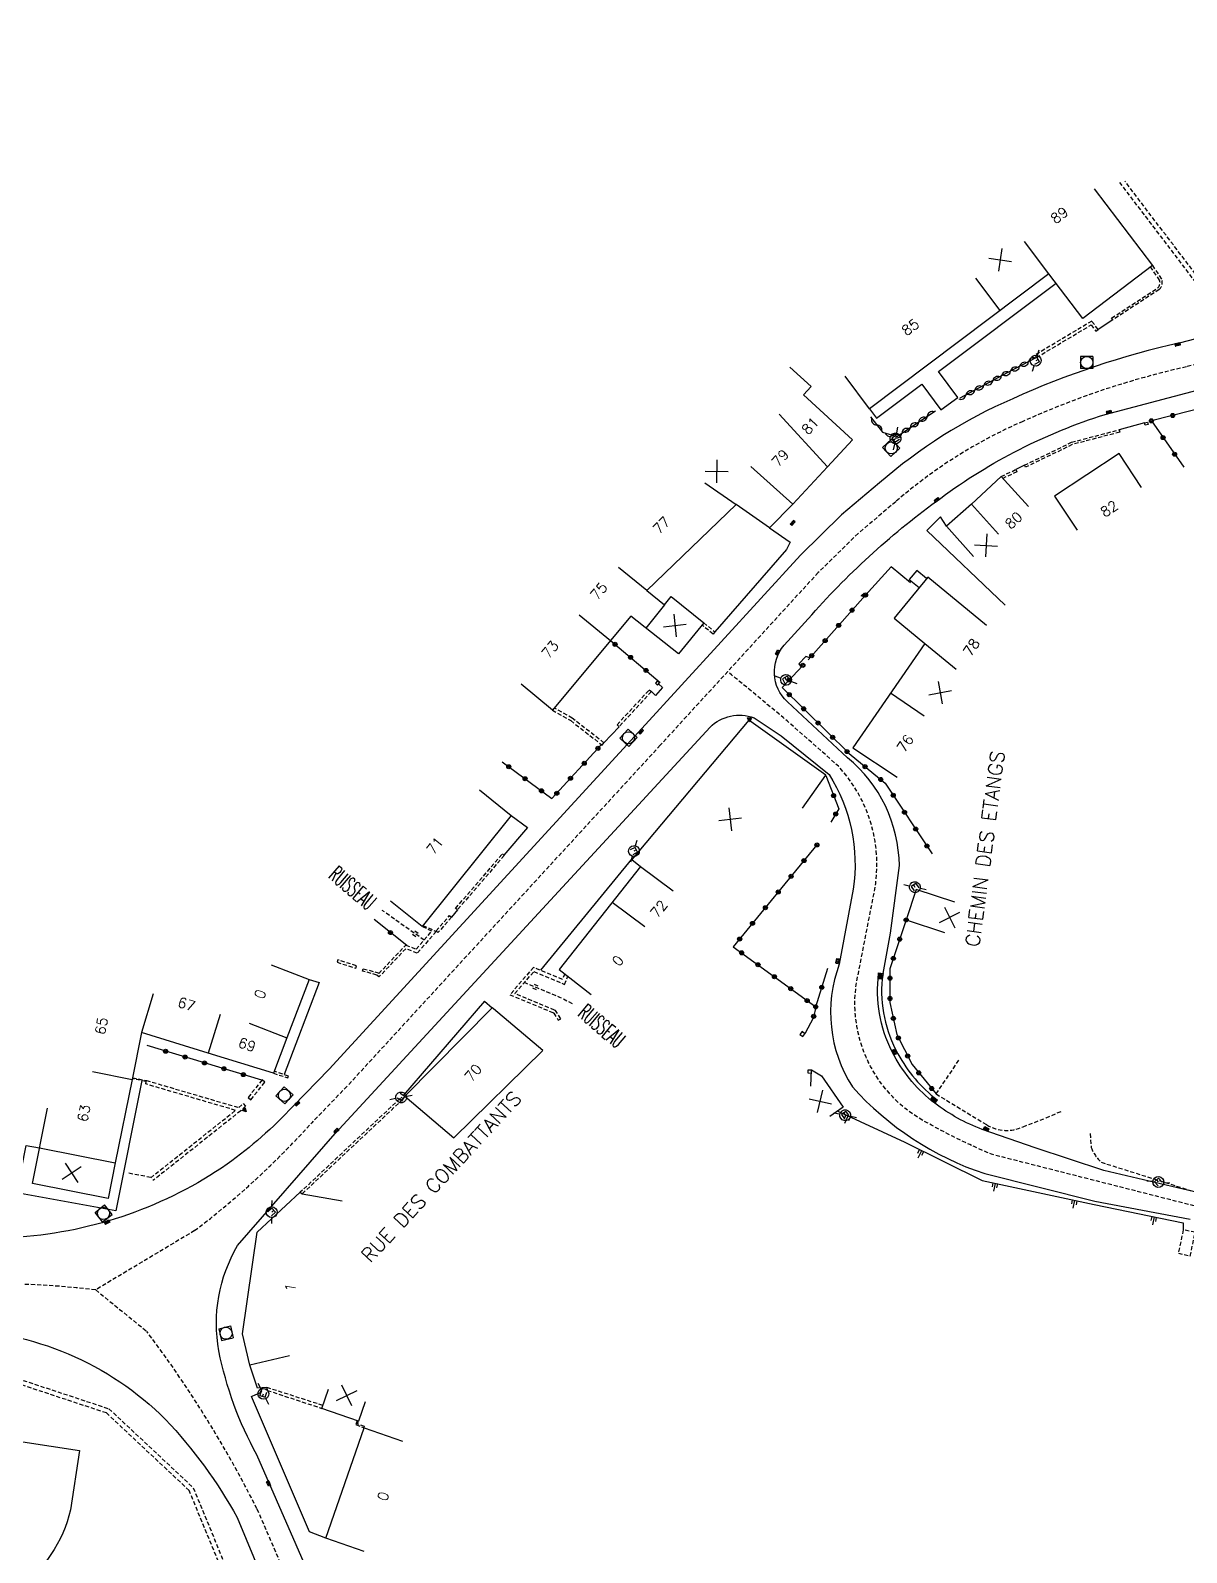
# Model space of a CAD drawing. Header units: millimetres. Extents: x 114000 to 115000, y 153000 to 154000.
# Drawn here: x 114259.4 to 114401.9, y 153172.8 to 153360.3 of the extents above; entities that cross this region are included whole.
import ezdxf
from ezdxf.enums import TextEntityAlignment as Align

# ---------------------------------------------------------------- set-up
doc = ezdxf.new("R2010")
doc.units = ezdxf.units.MM
doc.linetypes.add('DASHED', pattern=[0.75, 0.5, -0.25])
doc.layers.get('0').update_dxf_attribs({"linetype": 'CONTINUOUS'})
for name, color, linetype in [('W0001', 6, 'DASHED'), ('W0008', 7, 'CONTINUOUS'), ('W0100', 7, 'CONTINUOUS'), ('W0112', 1, 'DASHED'), ('W0211', 2, 'CONTINUOUS'), ('W0220', 5, 'DASHED'), ('W0302', 3, 'CONTINUOUS'), ('W0310', 3, 'CONTINUOUS'), ('W0322', 7, 'CONTINUOUS'), ('W0334', 7, 'CONTINUOUS'), ('W0400', 7, 'CONTINUOUS'), ('W0420', 7, 'CONTINUOUS'), ('W0471', 7, 'CONTINUOUS'), ('W0500', 5, 'DASHED'), ('W0851', 7, 'CONTINUOUS'), ('W0989', 7, 'CONTINUOUS'), ('W0991', 7, 'CONTINUOUS'), ('W1102', 7, 'CONTINUOUS')]:
    doc.layers.add(name, color=color, linetype=linetype)
doc.styles.get("Standard").update_dxf_attribs({"font": 'romans.shx', "width": 0.85})

# ---------------------------------------------------------------- blocks, each defined once
blk = doc.blocks.new('T400')
for p, q in [((-0.15, 0.3), (0.15, 0.3)), ((-0.15, -0.25), (-0.15, 0.3)), ((-0.15, 0.15), (0.15, 0.15)), ((-0.15, 0), (0.15, 0)), ((0.15, 0.3), (0.15, -0.25)), ((-0.15, -0.15), (0.15, -0.15)), ((-0.15, -0.25), (-0.15, -0.3)), ((-0.15, -0.3), (0.15, -0.3)), ((0.15, -0.3), (0.15, -0.25))]:
    blk.add_line(p, q)
blk = doc.blocks.new('T420')
for p, q in [((0.75, 0.75), (-0.75, 0.75)), ((-0.75, 0.75), (-0.75, -0.75)), ((0.75, 0.75), (0.75, -0.75)), ((0.75, -0.75), (-0.75, -0.75))]:
    blk.add_line(p, q)
blk.add_ellipse((0, 0), major_axis=(-0.53, 0.53), ratio=1, start_param=3.926991, end_param=10.210176)
blk = doc.blocks.new('T471')
for p, q in [((-0.333334, 0.333334), (-0.333334, -0.333334)), ((-0.333334, 0.333334), (0.333334, 0.333334)), ((-0.333334, 0), (0, 0)), ((0.500001, 0.500001), (1.000002, 1.000002)), ((-0.500001, -0.500001), (-1.000002, -1.000002)), ((-0.333334, -0.333334), (0.333334, -0.333334))]:
    blk.add_line(p, q)
blk.add_ellipse((0, 0), major_axis=(0.471405, 0.471405), ratio=1, start_param=5.4977871438, end_param=11.780972451)
blk = doc.blocks.new('t310o')
at = {"color": 0, "linetype": 'Continuous'}
for centre, start, end in [((-0.5, 0.38), 216.8699, 323.1304), ((0.5, -0.37), 36.8699, 143.1303)]:
    blk.add_arc(centre, 0.625, start, end, dxfattribs=at)
blk = doc.blocks.new('t322o')
at = {"color": 0, "linetype": 'Continuous'}
for radius in [0.25, 0.15]:
    blk.add_circle((0, 0), radius, dxfattribs=at)
blk = doc.blocks.new('T851')
for p, q in [((-0.25, -0.15), (0, 0.32)), ((0, 0.32), (0.25, -0.15)), ((-0.25, -0.15), (0.25, -0.15))]:
    blk.add_line(p, q)
for major_axis in [(-0.106, 0.106), (-0.0354, 0.0354), (-0.0236, 0.0236)]:
    blk.add_ellipse((0, 0), major_axis=major_axis, ratio=1, start_param=3.926991, end_param=10.210176)
blk = doc.blocks.new('t991o')
at = {"color": 0, "linetype": 'Continuous'}
for p, q in [((-1, 1), (1, -1)), ((-1, -1), (1, 1))]:
    blk.add_line(p, q, dxfattribs=at)
blk = doc.blocks.new('t220o')
at = {"color": 0, "linetype": 'Continuous'}
for p, q in [((-0.25, 0.25), (0.25, 0.25)), ((-0.25, -0.25), (0.25, -0.25))]:
    blk.add_line(p, q, dxfattribs=at)
blk = doc.blocks.new('t211o')
at = {"color": 0, "linetype": 'Continuous'}
for p, q in [((-0.29, 0.5), (-0.29, 0)), ((0, 1), (0, 0)), ((0.29, 0.5), (0.29, 0))]:
    blk.add_line(p, q, dxfattribs=at)

msp = doc.modelspace()

# ---------------------------------------------------------------- linework, layer by layer
at = {"layer": 'W0001'}
for points in [[(114534.8, 153357.62), (114523.14, 153352.77), (114509.94, 153348.03), (114494.49, 153343.33), (114489.82, 153342), (114477.07, 153338.56), (114473.6, 153337.59), (114444.5, 153329.99), (114401.83, 153318.86, 0.05079), (114381.67, 153312.14, 0.076743), (114366.01, 153302.25), (114361.39, 153298.35), (114356.46, 153293.53), (114337, 153272.26), (114298.41, 153230.26), (114294.06, 153225.77, -0.047114), (114279.62, 153212.48), (114267.43, 153205.18, 0.094533), (114228.87, 153202.54, -0.016336)], [(114267.43, 153205.18), (114273.72, 153200.07, -0.045729), (114287.3, 153178.21), (114296.14, 153157.73), (114300.14, 153148.38), (114303.14, 153140.84, -0.037033), (114310.32, 153116.17, -0.051743), (114314.17, 153085.63, -0.040334), (114312.94, 153058, -0.018997), (114309.48, 153037.86), (114306.31, 153021.96), (114301.84, 153000)]]:
    msp.add_lwpolyline(points, format="xyb", dxfattribs=at)
at = {"layer": 'W0001', "flags": 128}
msp.add_lwpolyline([(114618.35, 153194.25, 0.041331), (114588.13, 153198.79), (114544.26, 153205.13), (114494.74, 153208.58), (114454.48, 153211.83), (114402.64, 153215.56), (114377.81, 153221.88, -0.028941), (114369.39, 153226.03, -0.334575), (114361.45, 153244.38), (114363.37, 153254.19, 0.239127), (114358.95, 153269.68), (114353.1, 153274.85, 0.00418), (114345.3, 153281.33)], format="xyb", dxfattribs=at)
at = {"layer": 'W0008'}
for points in [[(114533.73, 153360.29), (114522.05, 153355.63), (114508.98, 153350.94), (114493.62, 153346.27), (114489, 153344.95), (114476.25, 153341.51), (114472.8, 153340.55), (114443.73, 153332.96), (114401.11, 153321.84, 0.050618), (114380.43, 153314.94, 0.076567), (114364.02, 153304.58), (114359.33, 153300.62), (114354.26, 153295.66), (114334.74, 153274.33), (114296.18, 153232.36), (114291.75, 153227.79, -0.048557), (114283.64, 153220.66, -0.133351), (114258.1, 153211.68, -0.100899)], [(114402.84, 153217.26), (114391.67, 153219.89), (114383.19, 153222.67), (114376.68, 153224.93, -0.07205), (114370.82, 153228.18, -0.107901), (114365.84, 153234.03, -0.151841), (114363.84, 153243.49), (114363.88, 153244.21), (114364.46, 153244.16), (114365.37, 153249.11), (114366.46, 153257.44, 0.221111), (114360.09, 153270.71), (114352.66, 153277.61, -0.401823), (114352.26, 153284.57), (114355.66, 153288.34, -0.054503), (114371.56, 153302.7, -0.083679), (114391.8, 153312.99), (114443.53, 153326.66), (114473.58, 153334.67), (114483.74, 153337.51), (114493.56, 153340.35), (114512.97, 153346.23), (114535.87, 153354.94)], [(114296.96, 153162.69), (114287.3, 153184.85, -0.077825), (114282.61, 153197.66, -0.181115), (114284.92, 153210.63), (114296.94, 153224.42), (114343.13, 153274.48, -0.290478), (114348.55, 153275.65), (114351.91, 153273.43), (114357.8, 153268.66, -0.183331), (114360.75, 153254.54), (114359.06, 153245.29, 0.236301), (114360.68, 153230.18, 0.131084), (114376.99, 153219.5), (114390.56, 153216.11), (114402.3, 153213.88)], [(114249.9, 153200.31, -0.193653), (114276.03, 153189.23, -0.061821), (114284.87, 153177.15), (114287.98, 153169.65), (114291.55, 153161.4), (114293.59, 153156.63), (114297.58, 153147.33), (114300.55, 153139.84, -0.037031), (114307.62, 153115.57, -0.051823), (114311.4, 153085.55, -0.040349), (114310.19, 153058.35, -0.019003), (114306.76, 153038.42), (114303.6, 153022.51), (114299.02, 153000, -0.287901)]]:
    msp.add_lwpolyline(points, format="xyb", dxfattribs=at)
at = {"layer": 'W0100'}
for points in [[(114390.48, 153340.77), (114397.64, 153331.34), (114389.05, 153324.82), (114384.89, 153330.31), (114362.78, 153313.71), (114359.78, 153317.71)], [(114352.97, 153318.81), (114355.58, 153316.46), (114354.65, 153315.42), (114360.69, 153309.88), (114357.59, 153306.54), (114353.32, 153301.93), (114350.46, 153299.03), (114346.34, 153301.89), (114335.33, 153291.31), (114337.51, 153289.55), (114338.35, 153290.58), (114342.36, 153287.34), (114339.24, 153283.51), (114333.37, 153288.16), (114330.85, 153285.14), (114323.7, 153276.57), (114319.86, 153279.77)], [(114396.29, 153304.02), (114393.53, 153308.19), (114385.59, 153302.93), (114388.35, 153298.76)], [(114382.39, 153301.68), (114378.99, 153305.34), (114375.33, 153301.94), (114372.28, 153299.24), (114375.6, 153295.5)], [(114377.21, 153287.02), (114369.96, 153292.96), (114365.81, 153287.89), (114369.6, 153284.79)], [(114369.6, 153284.79), (114360.74, 153271.95), (114366.2, 153268.33)], [(114354.51, 153264.51), (114357.41, 153268.58), (114347.92, 153275.36), (114333.49, 153258.18), (114334.55, 153257.34), (114324.55, 153244.64), (114328.48, 153241.55)], [(114314.72, 153266.75), (114318.62, 153263.62), (114307.64, 153249.93), (114303.74, 153253.05)], [(114373.28, 153252.93), (114368.54, 153254.5), (114367.3, 153250.75), (114372.04, 153249.18)], [(114289.07, 153245.2), (114293.74, 153243.41), (114290.99, 153236.22), (114289.33, 153231.88), (114281.28, 153234.32), (114273.07, 153236.86), (114271.94, 153231.11), (114269.82, 153220.82), (114268.96, 153216.42), (114259.63, 153218.28), (114261.48, 153227.56)], [(114311.58, 153223.91), (114322.51, 153234.68), (114316.46, 153239.79), (114316.3, 153239.93), (114305.52, 153229.02), (114311.58, 153223.91)], [(114355.54, 153230.28), (114355.65, 153232.28), (114356.87, 153231.55), (114359.53, 153227.67), (114357.88, 153226.54)], [(114291.31, 153197.04), (114286.44, 153195.9), (114285.54, 153199.76), (114287.34, 153212.3), (114292.64, 153217.2), (114292.89, 153217.02), (114297.81, 153216.16)], [(114300.62, 153191.39), (114299.8, 153189.03), (114295.3, 153190.59), (114296.12, 153192.95)], [(114300.5, 153172.97), (114295.78, 153174.61), (114300.5, 153188.2), (114305.23, 153186.55)]]:
    msp.add_lwpolyline(points, dxfattribs=at)
msp.add_lwpolyline([(114257.68, 153168.37), (114257.21, 153169.3, -0.068683), (114254.08, 153167.64), (114248.87, 153165.41), (114248.13, 153167.2), (114240.86, 153164.18), (114237.43, 153172.27), (114242.38, 153174.37), (114242.66, 153173.71), (114244.96, 153174.68), (114244.61, 153175.51, -0.266262), (114245.11, 153179.59), (114249.18, 153184.8, 0.160532), (114250.52, 153187.5), (114251.03, 153190.64), (114254.85, 153190.03), (114254.38, 153187.07), (114265.42, 153185.4), (114264.32, 153178.07, -0.187523)], format="xyb", close=True, dxfattribs=at)
at = {"layer": 'W0112'}
for points in [[(114393.58, 153341.58), (114403.25, 153328.88), (114405.17, 153326.27), (114405.76, 153326.41), (114405.68, 153326.71), (114394.23, 153341.75)], [(114378.99, 153305.34), (114380.81, 153306.22), (114380.94, 153305.95), (114379.2, 153305.11)], [(114342.36, 153287.34), (114343.73, 153286.21), (114343.51, 153285.94), (114342.15, 153287.07)], [(114323.7, 153276.57), (114325.97, 153275.29), (114329.84, 153272.28), (114330.05, 153272.56), (114326.16, 153275.58), (114323.92, 153276.84)], [(114307.75, 153250.07), (114309.39, 153249.32), (114307.05, 153246.65), (114305.64, 153247.2), (114302.34, 153243.73), (114302.08, 153243.96), (114300.32, 153244.45), (114300.4, 153244.74), (114302.23, 153244.23), (114302.32, 153244.14), (114305.64, 153247.65), (114306.93, 153247.15), (114308.87, 153249.36), (114307.64, 153249.93)], [(114325.23, 153244.11), (114324.94, 153243.41), (114321.39, 153244.9), (114318.47, 153241.53), (114323.81, 153239.31), (114323.84, 153239.3), (114323.87, 153239.26), (114324.43, 153238.39), (114324.74, 153238.58), (114324.17, 153239.47), (114324.08, 153239.58), (114323.97, 153239.64), (114319.08, 153241.68), (114321.43, 153244.39), (114325.19, 153242.81), (114325.61, 153243.81)], [(114370.99, 153229.32), (114373.89, 153233.59)], [(114289.33, 153231.88), (114291.11, 153231.28), (114291.19, 153231.52), (114289.42, 153232.11)], [(114355.63, 153231.84), (114355.21, 153231.87), (114355.23, 153232.3), (114355.65, 153232.28)], [(114274.21, 153218.99), (114284.66, 153227.29), (114273.59, 153230.54), (114273.65, 153230.85), (114271.95, 153231.18)], [(114271.98, 153231.3), (114273.68, 153230.97), (114285.08, 153227.63), (114285.61, 153228.14), (114285.91, 153227.82), (114285.3, 153227.24), (114274.49, 153218.64)], [(114292.89, 153217.02), (114305.14, 153228.53), (114304.93, 153228.75), (114292.64, 153217.2)], [(114274.23, 153219.03), (114271.37, 153219.57)], [(114279.12, 153158.48), (114282.57, 153161.84), (114285.11, 153165.48), (114278.96, 153180.46), (114268.76, 153190.02), (114255.52, 153194.39), (114255.26, 153192.9), (114254.7, 153193), (114255.19, 153195.81), (114255.76, 153195.71), (114255.63, 153194.98), (114269.07, 153190.54), (114279.46, 153180.81), (114285.78, 153165.41), (114283.23, 153161.65), (114287.45, 153158.01)], [(114295.42, 153190.94), (114288.52, 153193.16), (114288.57, 153192.8), (114295.3, 153190.59)], [(114299.66, 153189.08), (114299.49, 153188.58), (114300.5, 153188.2), (114300.56, 153188.34), (114299.68, 153188.67), (114299.8, 153189.03)]]:
    msp.add_lwpolyline(points, dxfattribs=at)
for points in [[(114397.64, 153331.34), (114398.78, 153329.64, -0.305569), (114398.47, 153328.37), (114392.75, 153324.64), (114392.61, 153324.87), (114398.3, 153328.58, 0.290352), (114398.53, 153329.52), (114397.42, 153331.18)], [(114370.99, 153229.31), (114377.24, 153225.5, 0.249928), (114381.7, 153225.27), (114384.55, 153226.36), (114386.52, 153227.23)], [(114389.96, 153224.42), (114390.11, 153222.7, 0.123919), (114391.33, 153220.91), (114402.84, 153217.26), (114430.43, 153215.26), (114454.59, 153213.64), (114473.46, 153212.37), (114494.94, 153210.89)]]:
    msp.add_lwpolyline(points, format="xyb", dxfattribs=at)
for points in [[(114383.36, 153320.01), (114390.08, 153324.02), (114390.66, 153323.25), (114390.94, 153323.46), (114390.17, 153324.49), (114383.18, 153320.31)], [(114397.11, 153311.76), (114396.73, 153311.66), (114396.66, 153311.95), (114397.03, 153312.05)], [(114393.61, 153310.82), (114387.77, 153309.29), (114382.01, 153306.49), (114381.88, 153306.76), (114387.67, 153309.57), (114393.53, 153311.11)], [(114336.66, 153280.18), (114336.4, 153279.89), (114336.66, 153279.66), (114336.92, 153279.95)], [(114335.9, 153278.86), (114331.92, 153274.54), (114331.67, 153274.78), (114335.65, 153279.09)], [(114311.78, 153252.17), (114317.55, 153258.88), (114317.77, 153258.69), (114312, 153251.98)], [(114309.38, 153249.39), (114311.03, 153251.28), (114311.26, 153251.09), (114309.6, 153249.19)], [(114297.17, 153245.53), (114299.47, 153244.8), (114299.56, 153245.09), (114297.26, 153245.82)], [(114354.57, 153236.37), (114354.83, 153236.73), (114354.47, 153236.99), (114354.21, 153236.63)], [(114287.93, 153231.04), (114286.21, 153228.88), (114286.55, 153228.6), (114288.28, 153230.77)], [(114401.44, 153212.57), (114400.84, 153209.71), (114402.31, 153209.35), (114402.9, 153212.27)]]:
    msp.add_lwpolyline(points, close=True, dxfattribs=at)
at = {"layer": 'W0211'}
msp.add_lwpolyline([(114358.86, 153227.21), (114367.15, 153223.37), (114376.68, 153218.65), (114390.47, 153215.71), (114401.44, 153213.43), (114401.44, 153212.57)], dxfattribs=at)
at = {"layer": 'W0220', "flags": 128}
for points in [[(114307.9, 153248.25), (114302.74, 153251.91)], [(114326.17, 153240.41), (114324.62, 153241.21), (114320.26, 153243.03)]]:
    msp.add_lwpolyline(points, dxfattribs=at)
at = {"layer": 'W0302'}
msp.add_line((114315.33, 153240.75), (114316.3, 153239.93), dxfattribs=at)
at = {"layer": 'W0310'}
for points in [[(114383.36, 153320.01), (114379.76, 153318.11), (114373.93, 153315)], [(114362.89, 153312.69), (114364.37, 153310.8), (114366.13, 153310.28), (114370.91, 153313.44)]]:
    msp.add_lwpolyline(points, dxfattribs=at)
at = {"layer": 'W0322'}
for points in [[(114409.83, 153315.32), (114397.52, 153312.21), (114401.5, 153306.5)], [(114362.3, 153290.76), (114355.22, 153282.79)], [(114330.87, 153285.16), (114337, 153280)], [(114354.57, 153282.1), (114352, 153279.36), (114360.28, 153271.23), (114364.72, 153267.59), (114370.49, 153258.88)], [(114317.5, 153270.22), (114323.65, 153265.69), (114329.75, 153272.35)], [(114357.39, 153268.54), (114359, 153264.43), (114358.03, 153262.79)], [(114356.3, 153259.98), (114345.99, 153247.43), (114356.16, 153240.04), (114355.87, 153238.71), (114354.83, 153236.73)], [(114305.76, 153247.6), (114301.74, 153250.78)], [(114367.3, 153250.75), (114365.3, 153244.72), (114365.3, 153240.59), (114366.13, 153236.62), (114368.02, 153232.92), (114370.99, 153229.31)], [(114356.16, 153240.04), (114357.63, 153244.8)], [(114287.9, 153231), (114273.76, 153235.26)]]:
    msp.add_lwpolyline(points, dxfattribs=at)
at = {"layer": 'W0334'}
for points in [[(114362.78, 153313.71), (114363.66, 153312.54), (114369.22, 153316.71), (114371.59, 153313.55), (114373.66, 153315.1), (114371.29, 153318.27), (114385.77, 153329.15)], [(114392.75, 153324.64), (114390.94, 153323.46)], [(114396.66, 153311.95), (114393.53, 153311.11)], [(114381.88, 153306.76), (114380.81, 153306.22)], [(114350.46, 153299.03), (114353.02, 153297.25), (114352.56, 153296.38), (114343.73, 153286.21)], [(114372.28, 153299.24), (114371.53, 153300.39), (114369.83, 153298.7), (114379.5, 153289.51)], [(114367.85, 153292.25), (114365.45, 153294.24), (114362.3, 153290.76)], [(114369.81, 153292.78), (114368.61, 153293.76), (114367.68, 153292.67), (114368.91, 153291.67)], [(114355.42, 153283.02), (114354.95, 153283.2), (114354.08, 153282.29), (114354.36, 153281.88)], [(114336.79, 153279.81), (114337.27, 153279.38), (114336.4, 153278.38), (114335.9, 153278.86)], [(114331.92, 153274.54), (114330.05, 153272.55)], [(114318.62, 153263.62), (114320.64, 153262.11), (114317.72, 153258.73)], [(114333.49, 153258.18), (114333.45, 153258.21), (114322.22, 153244.56)], [(114312, 153251.98), (114311.26, 153251.09)], [(114293.74, 153243.41), (114294.95, 153243.03), (114290.65, 153231.7)], [(114315.33, 153240.75), (114305.36, 153229.15), (114305.52, 153229.02)], [(114273.11, 153230.96), (114269.93, 153214.91), (114257.71, 153217.15), (114258.87, 153222.98), (114260.5, 153222.66)], [(114288.52, 153193.16), (114287.37, 153193.09), (114286.44, 153195.9)], [(114295.78, 153174.61), (114293.78, 153175.39), (114286.63, 153192.03), (114287.16, 153192.29), (114287.71, 153192.52), (114287.97, 153193.13)]]:
    msp.add_lwpolyline(points, dxfattribs=at)
msp.add_lwpolyline([(114364.46, 153244.16), (114364.34, 153243.46, 0.152116), (114366.28, 153234.27, 0.107971), (114371.12, 153228.58, 0.000355), (114371.15, 153228.56), (114370.84, 153228.16)], format="xyb", dxfattribs=at)
at = {"layer": 'W1102'}
for p, q in [((114384.89, 153330.31), (114381.88, 153334.31)), ((114378.87, 153325.79), (114375.87, 153329.79)), ((114351.66, 153313.03), (114357.59, 153306.54)), ((114378.69, 153298.24), (114375.33, 153301.94)), ((114335.33, 153291.31), (114331.84, 153294.13)), ((114337.51, 153289.55), (114335.24, 153286.68)), ((114327.01, 153288.34), (114330.85, 153285.14)), ((114369.6, 153284.79), (114373.47, 153281.62)), ((114369.5, 153275.84), (114365.38, 153278.68)), ((114334.55, 153257.34), (114338.58, 153254.32)), ((114331.09, 153252.94), (114335.09, 153249.94)), ((114274.51, 153241.64), (114273.07, 153236.86)), ((114282.76, 153239.09), (114281.28, 153234.32)), ((114286.33, 153238.01), (114290.99, 153236.22)), ((114267.03, 153232.07), (114271.94, 153231.11)), ((114260.5, 153222.66), (114269.82, 153220.82))]:
    msp.add_line(p, q, dxfattribs=at)
for points in [[(114348.16, 153306.6), (114353.32, 153301.93)], [(114342.48, 153304.56), (114346.34, 153301.89)]]:
    msp.add_lwpolyline(points, dxfattribs=at)

# ---------------------------------------------------------------- block references
at = {"layer": 'W0211'}
for p, rotation in [((114360.17, 153226.6), 155.1580373335178), ((114369.21, 153222.35), 153.6634959223575), ((114378.31, 153218.3), 167.969605022848), ((114388.09, 153216.22), 167.969605022848), ((114397.88, 153214.17), 168.2538500157324)]:
    msp.add_blockref('t211o', p, dxfattribs=dict(at, rotation=rotation))
at = {"layer": 'W0220'}
for p, rotation in [((114306.82, 153249.02), 144.6396716004702), ((114321.62, 153242.46), 157.2976334721359)]:
    msp.add_blockref('t220o', p, dxfattribs=dict(at, rotation=rotation))
at = {"layer": 'W0310'}
for p, rotation in [((114381.28, 153318.9), 207.453414093008), ((114382.38, 153319.47), 207.453414093008), ((114377.96, 153317.15), 208.038780750576), ((114379.06, 153317.74), 208.038780750576), ((114380.17, 153318.32), 207.453414093008), ((114374.65, 153315.39), 208.038780750576), ((114375.75, 153315.98), 208.038780750576), ((114376.85, 153316.56), 208.038780750576), ((114363.66, 153311.71), 308.015450171659), ((114367.81, 153311.39), 33.4503016773962), ((114368.85, 153312.08), 33.4503016773962), ((114369.9, 153312.77), 33.4503016773962), ((114365.67, 153310.42), 343.396800675976), ((114366.77, 153310.7), 33.4503016773962)]:
    msp.add_blockref('t310o', p, dxfattribs=dict(at, rotation=rotation))
at = {"layer": 'W0322'}
for p, rotation in [((114397.52, 153312.21), 304.810742537376), ((114400.14, 153312.87), 194.191322826629), ((114398.95, 153310.15), 304.810742537376), ((114400.38, 153308.1), 304.810742537376), ((114362.3, 153290.76), 228.3630234809149), ((114360.64, 153288.89), 228.3630234809149), ((114358.98, 153287.02), 228.3630234809149), ((114331.43, 153284.69), 319.93784748722), ((114357.32, 153285.15), 228.3630234809149), ((114333.34, 153283.08), 319.93784748722), ((114354.57, 153282.1), 226.801404731862), ((114355.66, 153283.29), 228.3630234809149), ((114335.25, 153281.47), 319.93784748722), ((114352.86, 153280.28), 226.801404731862), ((114352.89, 153278.49), 315.492661798295), ((114354.67, 153276.74), 315.492661798295), ((114356.45, 153274.99), 315.492661798295), ((114358.24, 153273.23), 315.492661798295), ((114329.32, 153271.88), 47.51451024566479), ((114360.02, 153271.48), 315.492661798295), ((114318.33, 153269.61), 323.606122902848), ((114327.63, 153270.04), 47.51451024566479), ((114362.23, 153269.62), 320.8892711599631), ((114320.34, 153268.13), 323.606122902848), ((114322.36, 153266.64), 323.606122902848), ((114325.94, 153268.19), 47.51451024566479), ((114364.17, 153268.04), 320.8892711599631), ((114324.25, 153266.35), 47.51451024566479), ((114358.36, 153266.06), 291.3535016062811), ((114365.71, 153266.1), 303.5156883527551), ((114358.62, 153263.79), 239.4233620025011), ((114367.09, 153264.01), 303.5156883527551), ((114368.47, 153261.93), 303.5156883527551), ((114356.3, 153259.98), 230.6016304107591), ((114369.85, 153259.85), 303.5156883527551), ((114354.71, 153258.05), 230.6016304107591), ((114353.12, 153256.11), 230.6016304107591), ((114351.54, 153254.18), 230.6016304107591), ((114349.95, 153252.25), 230.6016304107591), ((114348.36, 153250.32), 230.6016304107591), ((114367.3, 153250.75), 251.6403778082551), ((114303.75, 153249.19), 135.168592596599), ((114346.78, 153248.39), 230.6016304107591), ((114366.51, 153248.37), 251.6403778082551), ((114347.02, 153246.69), 323.9714364923142), ((114349.04, 153245.22), 323.9714364923142), ((114365.72, 153246), 251.6403778082551), ((114351.06, 153243.75), 323.9714364923142), ((114353.08, 153242.28), 323.9714364923142), ((114356.9, 153242.43), 72.8167179194951), ((114365.3, 153243.57), 270.0732732565201), ((114355.1, 153240.81), 323.9714364923142), ((114365.3, 153241.07), 270.0732732565201), ((114355.9, 153238.87), 257.5957688349801), ((114356.16, 153240.04), 72.8167179194951), ((114365.72, 153238.61), 281.8135585771432), ((114366.34, 153236.21), 297.0062246244151), ((114276.05, 153234.57), 163.253316768943), ((114278.45, 153233.85), 163.253316768943), ((114280.84, 153233.13), 163.253316768943), ((114367.48, 153233.98), 297.0062246244151), ((114283.23, 153232.41), 163.253316768943), ((114285.63, 153231.69), 163.253316768943), ((114368.85, 153231.91), 309.4952167340261), ((114370.44, 153229.98), 309.4952167340261)]:
    msp.add_blockref('t322o', p, dxfattribs=dict(at, rotation=rotation))
at = {"layer": 'W0400'}
for p, rotation in [((114400.74, 153321.63), 282.6776046899289), ((114392.28, 153313.29), 284.79687944113), ((114371.06, 153302.47), 308.122077045542), ((114353.31, 153299.63), 138.4348238098219), ((114351.45, 153283.67), 333.1619553528669), ((114334.62, 153273.94), 317.337770184646), ((114358.83, 153245.69), 349.6764075320082), ((114364.11, 153243.81), 357.4613370750381), ((114365.87, 153234.51), 27.04609825459459), ((114292.27, 153228.11), 313.356729093505), ((114370.67, 153228.61), 51.84511410942694), ((114297.1, 153224.79), 317.3066719678), ((114377.18, 153225.01), 60.96353934876704), ((114268.82, 153213.52), 297.307247050173), ((114288.73, 153181.32), 203.514350004247)]:
    msp.add_blockref('T400', p, dxfattribs=dict(at, rotation=rotation))
at = {"layer": 'W0420'}
msp.add_blockref('T420', (114389.55, 153319.39), dxfattribs=at)
for p, rotation in [((114365.46, 153308.88), 42.4050770436732), ((114333.08, 153273.18), 47.51451024566479), ((114290.69, 153229.14), 227.417398569791), ((114268.4, 153214.6), 218.490930125792), ((114283.49, 153199.84), 103.0992317509539)]:
    msp.add_blockref('T420', p, dxfattribs=dict(at, rotation=rotation))
at = {"layer": 'W0471'}
for p, rotation in [((114383.26, 153319.62), 207.453414093008), ((114366, 153310.04), 33.4503016773963), ((114352.5, 153280.31), 296.960561089623), ((114333.75, 153259.22), 207.674626180224), ((114368.38, 153254.78), 303.5156883527551), ((114305.06, 153228.89), 146.694455095474), ((114359.79, 153226.69), 304.4070399613332), ((114398.37, 153218.47), 310.8463013829592), ((114289.12, 153214.76), 223.20503293213), ((114288.09, 153192.38), 71.03252629365491)]:
    msp.add_blockref('T471', p, dxfattribs=dict(at, rotation=rotation))
at = {"layer": 'W0851'}
for p, rotation in [((114362.03, 153290.71), 224.361435525048), ((114347.98, 153275.45), 175.279749323819), ((114285.76, 153227.33), 223.3567290935049)]:
    msp.add_blockref('T851', p, dxfattribs=dict(at, rotation=rotation))
at = {"layer": 'W0991'}
for p, rotation in [((114378.88, 153332.05), 306.9152264407658), ((114343.95, 153305.99), 314.2128025491527), ((114377.14, 153296.87), 311.5771986781862), ((114338.8, 153287.01), 321.0863333600994), ((114371.48, 153278.73), 325.5336605412763), ((114345.62, 153263.14), 321.4195519938129), ((114372.66, 153251.05), 341.7129298913537), ((114356.71, 153228.41), 32.00598386307388), ((114264.46, 153219.6), 348.3609756666048), ((114298.37, 153192.17), 70.88591197540372)]:
    msp.add_blockref('t991o', p, dxfattribs=dict(at, rotation=rotation))

# ---------------------------------------------------------------- texts
at = {"layer": 'W0500', "width": 0.5}
for p in [(114299.09, 153254.68), (114329.79, 153237.68)]:
    msp.add_text('RUISSEAU', height=2, rotation=319.6979, dxfattribs=at).set_placement(p, align=Align.MIDDLE)
at = {"layer": 'W0989'}
for s, rotation, p in [('CHEMIN DES ETANGS', 82.5489, (114377.01, 153259.5)), ('RUE DES COMBATTANTS', 47.1505, (114310.01, 153219.11))]:
    msp.add_text(s, height=1.75, rotation=rotation, dxfattribs=at).set_placement(p, align=Align.MIDDLE)
at = {"layer": 'W0991'}
for s, rotation, p in [('89', 36.9152, (114386.18, 153337.54)), ('85', 36.9152, (114367.82, 153323.75)), ('81', 47.1351, (114355.48, 153311.61)), ('79', 47.1821, (114351.79, 153307.63)), ('80', 42.9133, (114380.54, 153299.96)), ('82', 33.5001, (114392.32, 153301.39)), ('77', 44.4385, (114337.16, 153299.35)), ('75', 50.1597, (114329.43, 153291.24)), ('73', 50.1522, (114323.43, 153284.06)), ('78', 55.2468, (114375.34, 153284.32)), ('76', 55.395, (114367.18, 153272.48)), ('71', 51.2842, (114309.23, 153259.9)), ('72', 51.384, (114336.82, 153252.1)), ('0', 51.7733, (114331.77, 153245.72)), ('67', 342.8217, (114278.63, 153240.37)), ('0', 69.1187, (114287.7, 153241.6)), ('65', 78.9231, (114268.13, 153237.69)), ('69', 341.9184, (114286.09, 153235.38)), ('70', 49.8739, (114313.94, 153231.92)), ('63', 78.361, (114265.98, 153226.94)), ('1', 81.8368, (114291.41, 153205.48)), ('0', 70.8253, (114302.86, 153179.76))]:
    msp.add_text(s, height=1.25, rotation=rotation, dxfattribs=at).set_placement(p, align=Align.MIDDLE)

doc.saveas('drawing.dxf')
